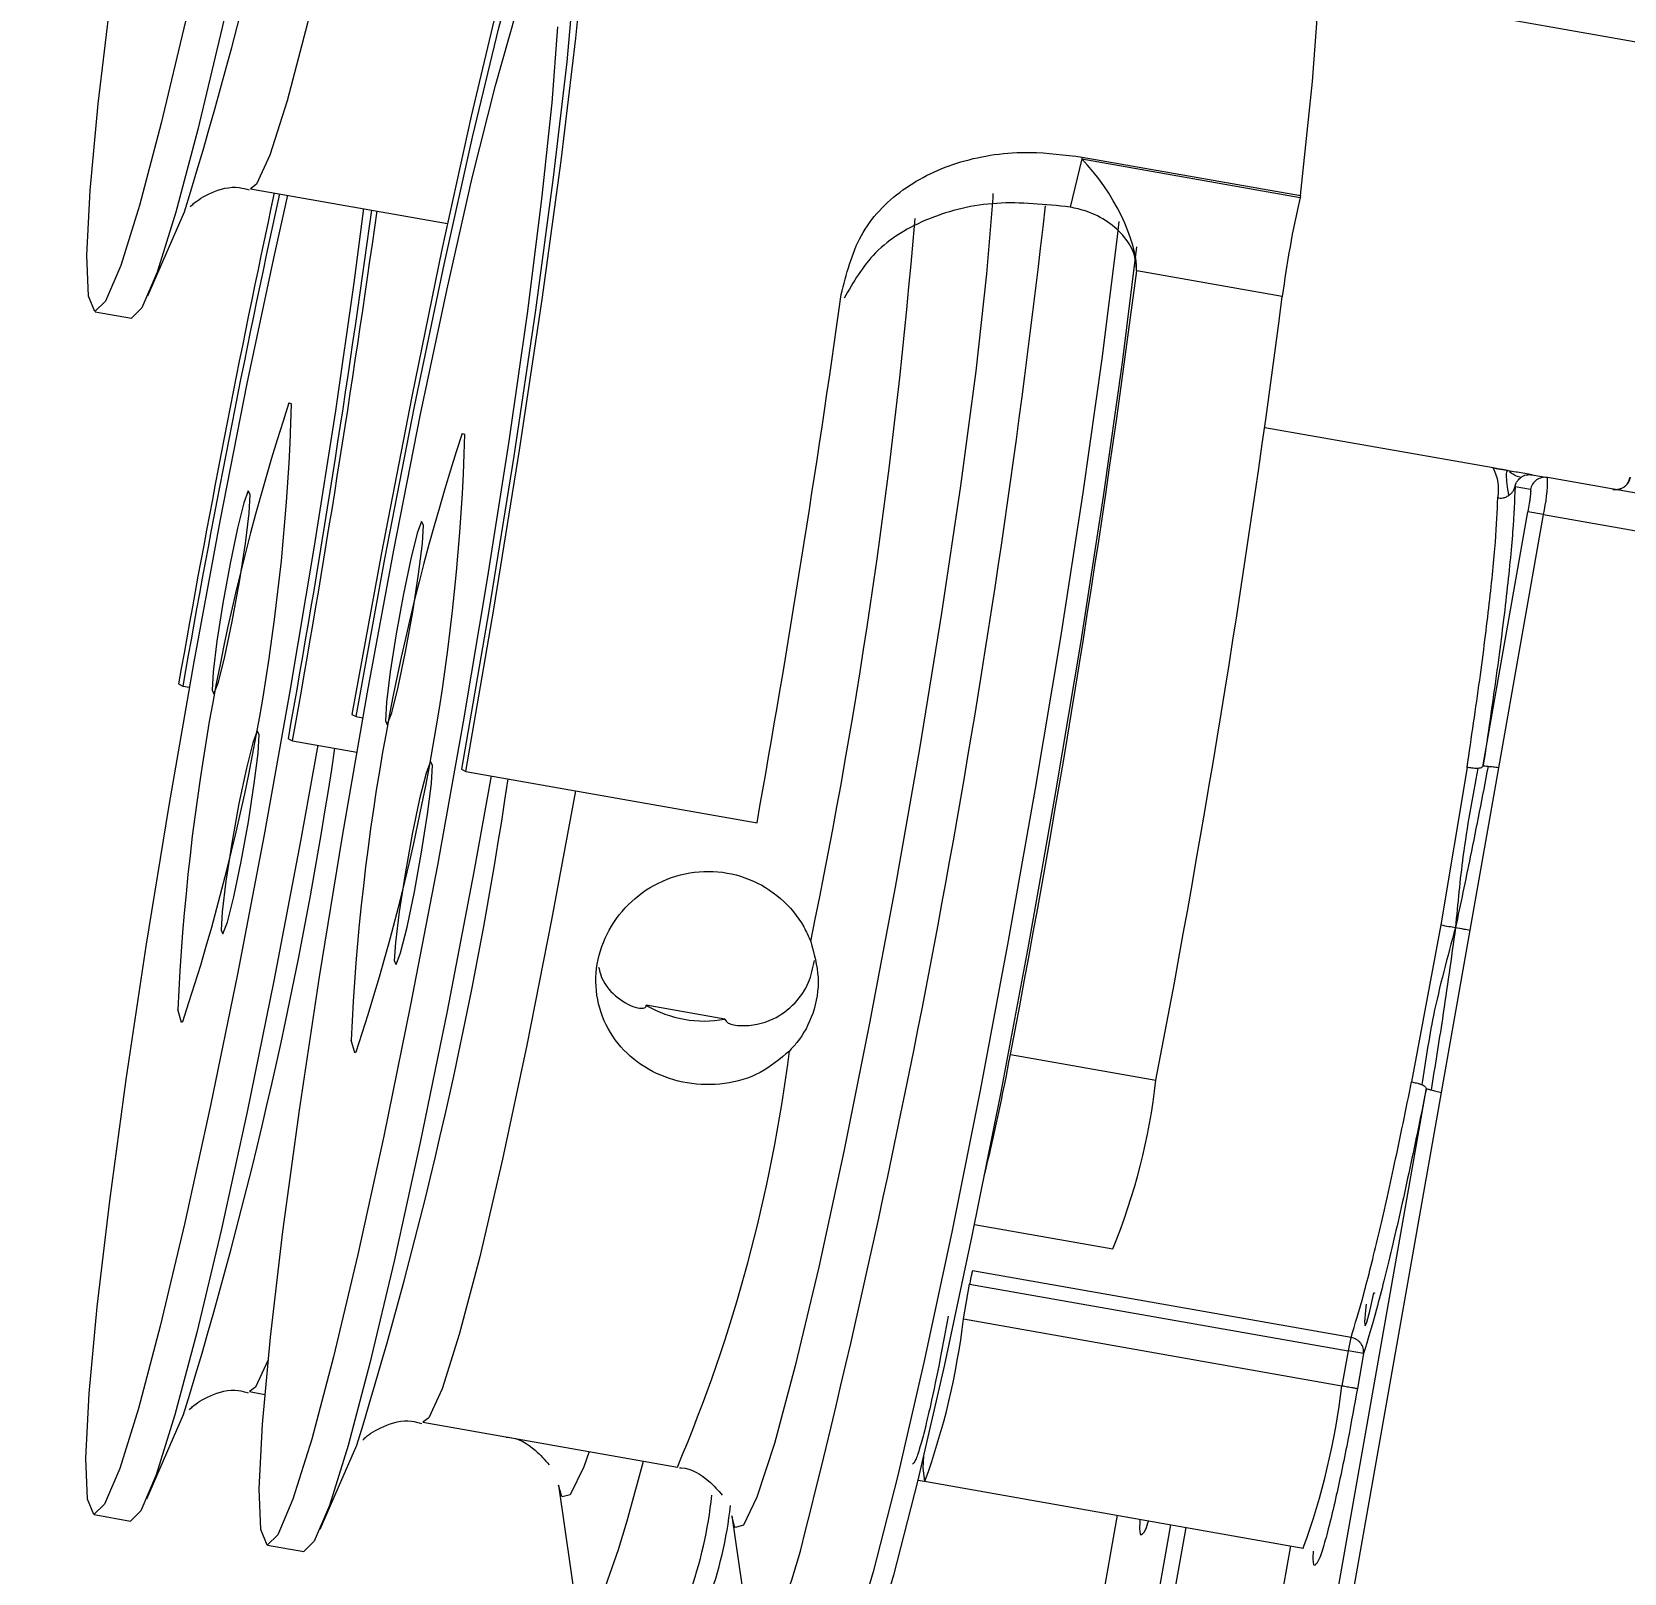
# Model space of a CAD drawing. Header units: millimetres. Extents: x 0 to 1189, y 0 to 841.
# Drawn here: x 625.228 to 629.529, y 590.037 to 594.199 of the extents above; entities that cross this region are included whole.
import ezdxf

# ---------------------------------------------------------------- set-up
doc = ezdxf.new("R2010")
doc.units = ezdxf.units.MM
doc.layers.get('0').update_dxf_attribs({"lineweight": 18})
doc.layers.add('尺寸线层', color=3, linetype='Continuous', lineweight=18)
doc.dimstyles.new('ISO-25', dxfattribs={"dimtxt": 2.5, "dimasz": 2.5, "dimexe": 1.25, "dimexo": 0.625, "dimtad": 1, "dimtxsty": 'Standard', "dimcen": 2.5, "dimdle": 5, "dimadec": 0, "dimazin": 0, "dimtfac": 1, "dimtmove": 0, "dimatfit": 3, "dimfxl": 1, "dimarcsym": 0})

# ---------------------------------------------------------------- blocks, each defined once
blk = doc.blocks.new('*X16')
at = {"layer": '尺寸线层', "linetype": 'Continuous'}
for points in [[(668.6687, 617.1299), (668.6299, 612.9938), (667.2905, 613.2299)], [(655.1602, 540.5189), (656.5383, 544.4188), (655.199, 544.6549)]]:
    blk.add_hatch(color=0, dxfattribs=at).paths.add_polyline_path(points, flags=0)
at = {"layer": '尺寸线层', "color": 0, "linetype": 'Continuous'}
for p, q in [((666.5541, 617.5027), (670.6383, 616.7826)), ((668.6687, 617.1299), (655.1602, 540.5189)), ((625.2283, 545.7966), (657.1298, 540.1716))]:
    blk.add_line(p, q, dxfattribs=at)
at = {"layer": '尺寸线层', "color": 0, "insert": (658.4206, 579.4404), "char_height": 3.5, "width": 28.938547, "attachment_point": 5, "rotation": 80.0001}
blk.add_mtext('388,96', dxfattribs=at)

msp = doc.modelspace()

# ---------------------------------------------------------------- linework, layer by layer
at = {"color": 7, "linetype": 'Continuous', "lineweight": 15}
for p, q in [((628.9989, 594.2711), (630.5717, 593.9938)), ((628.064, 593.8563), (628.0324, 593.7261)), ((628.0652, 593.8613), (628.064, 593.8563)), ((628.064, 593.8563), (628.6537, 593.7523)), ((628.0652, 593.8613), (628.655, 593.7573)), ((625.8189, 593.7758), (626.3508, 593.682)), ((628.655, 593.7573), (628.6537, 593.7523)), ((625.5416, 593.4865), (625.6409, 593.7137)), ((628.2125, 593.5542), (628.2119, 593.5543)), ((628.6056, 593.4849), (628.2125, 593.5542)), ((625.3993, 593.4436), (625.4976, 593.4263)), ((629.175, 593.0216), (628.5585, 593.1303)), ((629.1835, 593.0201), (629.185, 593.0198)), ((629.185, 593.0198), (629.2268, 593.0125)), ((629.214, 593.0146), (629.2056, 593.016)), ((629.2224, 593.0095), (629.2237, 593.0087)), ((629.2603, 593.0066), (629.2401, 593.0105)), ((629.2759, 592.9632), (629.2341, 592.9706)), ((629.2804, 593.003), (629.2603, 593.0066)), ((629.2804, 593.003), (629.3222, 592.9956)), ((629.6367, 592.9402), (629.3222, 592.9956)), ((629.1485, 592.2194), (629.2691, 592.9034)), ((629.1902, 592.2121), (629.3108, 592.8961)), ((625.6247, 592.4382), (625.6361, 592.4325)), ((625.6361, 592.4325), (625.6541, 592.4293)), ((626.0927, 592.3557), (626.1041, 592.35)), ((626.1041, 592.35), (626.1222, 592.3468)), ((625.9211, 592.2902), (625.9325, 592.2845)), ((625.9325, 592.2845), (626.1058, 592.2539)), ((626.3891, 592.2077), (626.4005, 592.202)), ((626.4005, 592.202), (627.1869, 592.0633)), ((629.1045, 592.213), (629.0342, 591.7873)), ((629.1129, 591.7734), (629.1902, 592.2121)), ((629.0342, 591.7873), (628.9546, 591.3632)), ((629.0355, 591.3348), (629.1129, 591.7734)), ((627.0996, 591.5329), (626.8878, 591.5703)), ((627.8712, 591.4373), (628.2644, 591.3679)), ((628.512, 588.6097), (628.9938, 591.3421)), ((628.5537, 588.6023), (629.0355, 591.3348)), ((627.7739, 590.9784), (628.1478, 590.9125)), ((627.7445, 590.7232), (627.7611, 590.8175)), ((627.7611, 590.8175), (628.7834, 590.6372)), ((628.7912, 590.6731), (627.7689, 590.8534)), ((627.7445, 590.7232), (628.7667, 590.5429)), ((628.7834, 590.6372), (628.7667, 590.5429)), ((628.8251, 590.6298), (628.7834, 590.6372)), ((628.8251, 590.6298), (628.8085, 590.5356)), ((625.8161, 590.527), (625.858, 590.5196)), ((625.5389, 590.2376), (625.6382, 590.4648)), ((626.2842, 590.4444), (626.9719, 590.3232)), ((626.0069, 590.1551), (626.1062, 590.3822)), ((626.651, 590.2743), (626.6986, 589.94)), ((627.621, 590.288), (627.6392, 590.2848)), ((627.6392, 590.2848), (628.6615, 590.1045)), ((625.3966, 590.1948), (625.4949, 590.1774)), ((627.119, 590.1918), (627.1667, 589.8575)), ((628.1596, 590.193), (627.8995, 588.7177)), ((628.0439, 588.6922), (628.3041, 590.1676)), ((625.8646, 590.1122), (625.9629, 590.0949)), ((628.6277, 590.1105), (628.3675, 588.6352)), ((628.6615, 590.1045), (628.6624, 590.1046))]:
    msp.add_line(p, q, dxfattribs=at)
at = {"color": 8, "linetype": 'Continuous', "lineweight": 15}
for p, q in [((625.9229, 593.1975), (625.9299, 593.1949)), ((626.3909, 593.1149), (626.3979, 593.1124)), ((629.2188, 593.0116), (629.2224, 593.0095)), ((629.3108, 592.8961), (633.2756, 592.197)), ((628.1597, 590.193), (627.8996, 588.7177)), ((628.0857, 588.6849), (628.3458, 590.1602)), ((628.6278, 590.1105), (628.3676, 588.6351))]:
    msp.add_line(p, q, dxfattribs=at)
at = {"color": 7, "linetype": 'Continuous', "lineweight": 15}
for points in [[(626.0034, 595.5213), (625.9565, 595.2626), (625.8843, 594.8856), (625.8121, 594.5313), (625.742, 594.2111), (625.6763, 593.9353), (625.6172, 593.7128), (625.5665, 593.5507), (625.5258, 593.4543), (625.4976, 593.4263)], [(626.4005, 592.202), (626.4761, 592.6405), (626.5454, 593.0692), (626.6065, 593.4763), (626.6578, 593.8508), (626.6979, 594.1823), (626.7257, 594.462), (626.7404, 594.6821), (626.7417, 594.8366), (626.7295, 594.9214), (626.704, 594.9341), (626.6661, 594.8744), (626.6168, 594.7438), (626.5574, 594.546), (626.4895, 594.2864), (626.4149, 593.972), (626.3358, 593.6115), (626.2542, 593.2145), (626.1725, 592.7921), (626.0927, 592.3557)], [(626.1041, 592.35), (626.1821, 592.7763), (626.2621, 593.1874), (626.3416, 593.571), (626.4182, 593.9153), (626.4896, 594.2099), (626.5536, 594.4458), (626.6083, 594.6159), (626.652, 594.7149), (626.6834, 594.7399), (626.7015, 594.6902), (626.7058, 594.5672), (626.6961, 594.3746), (626.6728, 594.1184), (626.6366, 593.8063), (626.5884, 593.4478), (626.5299, 593.0537), (626.4628, 592.6361), (626.3891, 592.2077)], [(628.655, 593.7573), (628.6873, 594.0654), (628.7051, 594.3087), (628.7081, 594.4797), (628.6959, 594.5734), (628.6814, 594.5911)], [(625.6437, 594.2284), (625.578, 593.9526), (625.5189, 593.7301), (625.4682, 593.568), (625.4276, 593.4716), (625.3983, 593.4439), (625.3813, 593.4858), (625.3772, 593.596), (625.3861, 593.771), (625.4077, 594.005), (625.4413, 594.2907)], [(626.6479, 594.2133), (626.6326, 594.008), (626.6049, 593.7471), (626.5657, 593.439), (626.5162, 593.0936), (626.4581, 592.722), (626.3931, 592.3362), (626.3235, 591.9485), (626.2514, 591.5715), (626.1791, 591.2172), (626.109, 590.897), (626.0434, 590.6212), (625.9842, 590.3987), (625.9335, 590.2366), (625.8929, 590.1402), (625.8636, 590.1125), (625.8467, 590.1544), (625.8426, 590.2646), (625.8514, 590.4395), (625.873, 590.6736), (625.9066, 590.9593), (625.9511, 591.2873), (626.0052, 591.6473), (626.067, 592.0275), (626.1345, 592.4158), (626.2057, 592.7997), (626.2781, 593.1669), (626.3496, 593.5055), (626.4178, 593.8047), (626.4804, 594.0548), (626.5356, 594.2479)], [(626.1238, 593.7221), (626.0976, 593.5215), (626.0482, 593.1761), (625.99, 592.8046), (625.9251, 592.4187), (625.8554, 592.0311), (625.7833, 591.654), (625.7111, 591.2997), (625.641, 590.9795), (625.5753, 590.7037), (625.5162, 590.4812), (625.4655, 590.3191), (625.4248, 590.2227), (625.3956, 590.195), (625.3786, 590.2369), (625.3745, 590.3471), (625.3834, 590.5221), (625.405, 590.7561), (625.4386, 591.0418), (625.4831, 591.3699), (625.5371, 591.7298), (625.5989, 592.11), (625.6665, 592.4983), (625.7376, 592.8822), (625.8101, 593.2494), (625.8816, 593.588), (625.9196, 593.7581)], [(628.212, 593.6184), (628.1728, 593.3067), (628.1216, 592.9447), (628.0612, 592.554), (627.9934, 592.1465), (627.9204, 591.7346), (627.8443, 591.3309), (627.7675, 590.9475), (627.6922, 590.5961), (627.6208, 590.2874), (627.5554, 590.0309), (627.4981, 589.8342), (627.4505, 589.7033), (627.4141, 589.6423), (627.4026, 589.6379)], [(625.8179, 592.9499), (625.8129, 592.9597), (625.8008, 592.9278), (625.7835, 592.8589), (625.7636, 592.7637), (625.7442, 592.6566), (625.7281, 592.5538), (625.7179, 592.4711), (625.7152, 592.421), (625.7202, 592.4112), (625.7323, 592.4432), (625.7496, 592.512), (625.7694, 592.6072), (625.7889, 592.7144), (625.8049, 592.8171), (625.8151, 592.8998), (625.8179, 592.9499)], [(626.2859, 592.8674), (626.2809, 592.8772), (626.2688, 592.8452), (626.2515, 592.7764), (626.2317, 592.6812), (626.2122, 592.574), (626.1962, 592.4713), (626.186, 592.3886), (626.1832, 592.3385), (626.1882, 592.3287), (626.2003, 592.3606), (626.2176, 592.4295), (626.2375, 592.5247), (626.2569, 592.6318), (626.273, 592.7346), (626.2832, 592.8173), (626.2859, 592.8674)], [(625.7393, 591.7728), (625.7443, 591.763), (625.7564, 591.7949), (625.7737, 591.8637), (625.7936, 591.959), (625.813, 592.0661), (625.829, 592.1689), (625.8392, 592.2516), (625.842, 592.3016), (625.837, 592.3115), (625.8249, 592.2795), (625.8076, 592.2107), (625.7877, 592.1155), (625.7683, 592.0083), (625.7523, 591.9055), (625.7421, 591.8229), (625.7393, 591.7728)], [(626.0007, 592.2725), (625.9537, 592.0137), (625.8816, 591.6367), (625.8094, 591.2824), (625.7393, 590.9622), (625.6736, 590.6864), (625.6145, 590.4639), (625.5638, 590.3018), (625.5231, 590.2054), (625.4949, 590.1774)], [(626.2073, 591.6903), (626.2123, 591.6804), (626.2244, 591.7124), (626.2417, 591.7812), (626.2616, 591.8764), (626.281, 591.9836), (626.2971, 592.0863), (626.3073, 592.169), (626.3101, 592.2191), (626.305, 592.2289), (626.293, 592.197), (626.2757, 592.1282), (626.2558, 592.0329), (626.2363, 591.9258), (626.2203, 591.823), (626.2101, 591.7403), (626.2073, 591.6903)], [(626.4687, 592.1899), (626.4218, 591.9312), (626.3497, 591.5542), (626.2774, 591.1998), (626.2073, 590.8796), (626.1416, 590.6039), (626.0825, 590.3814), (626.0318, 590.2193), (625.9912, 590.1228), (625.9629, 590.0949)], [(628.8323, 590.7628), (628.8303, 590.7464), (628.8277, 590.7156), (628.8291, 590.7044), (628.8343, 590.7145), (628.8424, 590.7443), (628.8522, 590.7894), (628.8531, 590.7936)], [(627.6367, 590.3538), (627.6348, 590.3204), (627.6392, 590.2848), (627.6401, 590.2849)], [(626.8359, 590.1783), (626.8694, 590.2995), (626.8799, 590.3394)], [(626.6605, 590.2425), (626.6584, 590.246), (626.651, 590.2743)], [(627.1285, 590.16), (627.1264, 590.1634), (627.119, 590.1918)]]:
    msp.add_lwpolyline(points, dxfattribs=at)
at = {"color": 8, "linetype": 'Continuous', "lineweight": 15}
for points in [[(626.2312, 595.4812), (626.1668, 595.1323), (626.0999, 594.7939), (626.0343, 594.4865), (625.9726, 594.2225), (625.9175, 594.0128), (625.871, 593.8659), (625.8353, 593.788), (625.819, 593.7758)], [(627.8241, 593.763), (627.8235, 593.7513), (627.807, 593.5457), (627.7777, 593.2831), (627.7365, 592.9736), (627.6852, 592.6291), (627.6256, 592.2629), (627.5601, 591.889), (627.4911, 591.5218), (627.4214, 591.1753), (627.3536, 590.863), (627.2903, 590.5968), (627.234, 590.3869), (627.1867, 590.2415), (627.1504, 590.166), (627.1285, 590.16)], [(628.1638, 593.6871), (628.1583, 593.6388), (628.1179, 593.3164), (628.0667, 592.9544), (628.0063, 592.5637), (627.9385, 592.1562), (627.8655, 591.7443), (627.7894, 591.3406), (627.7126, 590.9572), (627.6373, 590.6058), (627.5659, 590.2971), (627.5006, 590.0405), (627.4432, 589.8438), (627.3956, 589.713), (627.3592, 589.6519), (627.3475, 589.6477)], [(626.6965, 592.1498), (626.6322, 591.8009), (626.5652, 591.4625), (626.4996, 591.155), (626.4379, 590.8911), (626.3828, 590.6814), (626.3364, 590.5345), (626.3006, 590.4566), (626.2843, 590.4444)], [(625.6362, 591.5269), (625.6322, 591.5243), (625.6226, 591.5586)], [(626.1043, 591.4444), (626.1002, 591.4417), (626.0907, 591.4761)], [(625.8668, 590.6128), (625.8326, 590.5391), (625.8163, 590.5269)], [(626.7334, 590.3652), (626.7187, 590.324), (626.6824, 590.2485), (626.6605, 590.2425)], [(626.6986, 589.94), (626.7056, 589.9106), (626.7294, 589.9033), (626.7655, 589.9674), (626.8127, 590.1009), (626.8359, 590.1783)], [(627.1667, 589.8575), (627.1736, 589.8281), (627.1975, 589.8207), (627.2336, 589.8849), (627.2807, 590.0184), (627.304, 590.0957)]]:
    msp.add_lwpolyline(points, dxfattribs=at)
at = {"color": 7, "linetype": 'Continuous', "lineweight": 15}
for centre, radius, start, end in [((613.9111, 597.3238), 12.2727, 342.89275, 351.51614), ((662.5412, 585.9422), 37.4837, 167.95458, 170.02015), ((658.9576, 586.5816), 33.8313, 167.74616, 170.04099), ((631.3316, 593.1327), 2.7486, 166.9724, 172.6394), ((591.9128, 598.3857), 34.5502, 349.83845, 352.23585), ((588.2966, 599.0167), 38.2333, 349.85835, 352.03015), ((600.9935, 596.7657), 27.1427, 345.77465, 353.57706), ((593.2234, 598.1083), 35.2842, 349.10172, 352.58414), ((588.9156, 598.8972), 38.8767, 349.87568, 352.00492), ((593.6166, 598.039), 35.2842, 349.10176, 352.5842), ((631.7514, 591.2828), 6.135, 161.8148, 177.4233), ((620.0841, 593.364), 5.8482, 341.6912, 358.34285), ((632.22, 591.2001), 6.1356, 161.81534, 177.42236), ((620.5521, 593.2815), 5.8482, 341.6912, 358.34285), ((629.0756, 592.9648), 0.1144, 347.8205, 29.746), ((629.3153, 592.9563), 0.04, 80.0426, 170.0464), ((628.9076, 592.9925), 0.4146, 346.5558, 0.4355), ((629.5065, 593.0037), 0.04, 260.0376, 350.0712), ((625.2235, 569.8324), 23.4231, 79.95048, 80.05411), ((613.9073, 594.0752), 12.2738, 342.89318, 351.51587), ((614.3776, 593.9921), 12.2715, 342.89238, 351.51668), ((627.0442, 591.8378), 0.3099, 239.7014, 280.2981), ((622.2363, 592.4809), 5.7307, 346.16021, 349.50688), ((626.5639, 591.5607), 1.7114, 337.7414, 353.5322), ((628.8778, 590.9262), 0.1349, 259.3559, 260.4234), ((629.1136, 590.584), 0.3345, 164.5452, 170.8503), ((625.9889, 590.3452), 1.1334, 326.5536, 353.6187)]:
    msp.add_arc(centre, radius, start, end, dxfattribs=at)
at = {"color": 8, "linetype": 'Continuous', "lineweight": 15}
for centre, radius, start, end in [((611.3478, 595.0454), 16.3218, 348.32551, 355.25451), ((623.0962, 591.9697), 4.2108, 336.9821, 352.8669), ((625.7945, 590.9557), 1.9638, 340.0258, 353.2003), ((626.8164, 590.7755), 1.9641, 340.0278, 353.1998), ((625.916, 590.3679), 1.1553, 326.5002, 353.9884)]:
    msp.add_arc(centre, radius, start, end, dxfattribs=at)
at = {"color": 7, "linetype": 'Continuous', "lineweight": 15}
msp.add_ellipse((628.0473, 593.7131), major_axis=(-0.1406, 0.215), ratio=0.398322, start_param=3.661469, end_param=5.158124, dxfattribs=at)
for points, knots in [([(627.4144, 593.4899), (627.4283, 593.5452), (627.4561, 593.6559), (627.5731, 593.7797), (627.7325, 593.8562), (627.9052, 593.8812), (628.0181, 593.8672), (628.0652, 593.8613)], [0, 0, 0, 0, 0.1793585, 0.3588442, 0.5360599, 0.7142158, 0.8412935, 0.8412935, 0.8412935, 0.8412935]), ([(625.6569, 593.7271), (625.6592, 593.7298), (625.6678, 593.7397), (625.7116, 593.7676), (625.7716, 593.785), (625.8066, 593.7749), (625.8156, 593.7723)], [0, 0, 0, 0, 0.0232259, 0.0842068, 0.1505131, 0.1733474, 0.1733474, 0.1733474, 0.1733474]), ([(628.0324, 593.7261), (627.9655, 593.7331), (627.8317, 593.7472), (627.6475, 593.7023), (627.5005, 593.6153), (627.4473, 593.5236), (627.4221, 593.4804)], [0, 0, 0, 0, 0.1820982, 0.3642133, 0.5458538, 0.7076772, 0.7076772, 0.7076772, 0.7076772]), ([(628.2119, 593.5543), (628.211, 593.5679), (628.2088, 593.5991), (628.1826, 593.6458), (628.1367, 593.6875), (628.0834, 593.7146), (628.047, 593.7228), (628.0324, 593.7261)], [0, 0, 0, 0, 0.0473528, 0.1079954, 0.1685342, 0.2291175, 0.2693975, 0.2693975, 0.2693975, 0.2693975]), ([(629.1902, 593.0184), (629.1891, 593.0186), (629.1874, 593.0189), (629.1847, 593.0195), (629.1822, 593.0201), (629.1788, 593.0209), (629.1763, 593.0213), (629.175, 593.0216)], [0, 0, 0, 0, 0.00428398, 0.00608774, 0.0078176, 0.01144123, 0.0156062, 0.0156062, 0.0156062, 0.0156062]), ([(629.214, 593.0146), (629.2064, 593.0157), (629.1933, 593.0176), (629.1804, 593.0204), (629.175, 593.0216)], [0, 0, 0, 0, 0.02307361, 0.03968743, 0.03968743, 0.03968743, 0.03968743]), ([(629.2097, 593.0153), (629.2065, 593.0159), (629.1998, 593.017), (629.1935, 593.018), (629.1903, 593.0184)], [0, 0, 0, 0, 0.00980391, 0.01973873, 0.01973873, 0.01973873, 0.01973873]), ([(629.2174, 592.9473), (629.2143, 592.9687), (629.2087, 593.0069), (629.2124, 593.0122), (629.214, 593.0146)], [0, 0, 0, 0, 0.03827952, 0.06825349, 0.06825349, 0.06825349, 0.06825349]), ([(629.214, 593.0146), (629.2217, 593.0135), (629.2304, 593.0124), (629.2391, 593.0106), (629.2401, 593.0104)], [0, 0, 0, 0, 0.0233434, 0.02640635, 0.02640635, 0.02640635, 0.02640635]), ([(629.2341, 592.9706), (629.2327, 592.9335), (629.2299, 592.8584), (629.212, 592.6813), (629.1854, 592.468), (629.1607, 592.3017), (629.1485, 592.2194)], [0, 0, 0, 0, 0.1868961, 0.3781931, 0.5694893, 0.7563871, 0.7563871, 0.7563871, 0.7563871]), ([(629.2174, 592.9473), (629.22, 592.9493), (629.225, 592.9533), (629.2303, 592.9605), (629.2328, 592.9664), (629.2337, 592.9695), (629.234, 592.9703), (629.2341, 592.9705), (629.2341, 592.9705), (629.2341, 592.9706)], [0, 0, 0, 0, 0.00900184, 0.01767131, 0.02482342, 0.02736809, 0.02836192, 0.02880943, 0.02924072, 0.02924072, 0.02924072, 0.02924072]), ([(629.2341, 592.9706), (629.2341, 592.9706), (629.2341, 592.9708), (629.2343, 592.9717), (629.2348, 592.9744), (629.2366, 592.98), (629.2412, 592.9886), (629.2471, 592.9935), (629.2504, 592.9964)], [0, 0, 0, 0, 0.00059899, 0.00130461, 0.00316013, 0.00919485, 0.01856808, 0.03137898, 0.03137898, 0.03137898, 0.03137898]), ([(629.2504, 592.9964), (629.2527, 592.9978), (629.2571, 593.0005), (629.2647, 593.0029), (629.2726, 593.0039), (629.2778, 593.0033), (629.2804, 593.003)], [0, 0, 0, 0, 0.00786423, 0.01572599, 0.02359186, 0.03146033, 0.03146033, 0.03146033, 0.03146033]), ([(629.4985, 592.9635), (629.5035, 592.9632), (629.5113, 592.9626), (629.5213, 592.9659), (629.5284, 592.9698), (629.5345, 592.9752), (629.5409, 592.9834), (629.543, 592.9908), (629.5444, 592.9956)], [0, 0, 0, 0, 0.014881, 0.0228935, 0.03107717, 0.03925614, 0.04726822, 0.06215179, 0.06215179, 0.06215179, 0.06215179]), ([(629.1045, 592.213), (629.1165, 592.2936), (629.1404, 592.4548), (629.166, 592.6604), (629.1833, 592.8315), (629.1861, 592.9043), (629.1875, 592.9407)], [0, 0, 0, 0, 0.1831864, 0.3663736, 0.54956, 0.7327492, 0.7327492, 0.7327492, 0.7327492]), ([(629.1875, 592.9407), (629.1919, 592.9404), (629.1993, 592.9398), (629.2095, 592.9427), (629.2147, 592.9457), (629.2174, 592.9473)], [0, 0, 0, 0, 0.01334682, 0.0219381, 0.03136716, 0.03136716, 0.03136716, 0.03136716]), ([(629.2759, 592.9632), (629.2762, 592.9623), (629.2767, 592.9609), (629.2762, 592.9534), (629.2755, 592.9456), (629.2743, 592.9362), (629.2723, 592.9223), (629.2704, 592.9109), (629.2691, 592.9034)], [0, 0, 0, 0, 0.01444363, 0.02239283, 0.03016186, 0.03811149, 0.04587624, 0.06032459, 0.06032459, 0.06032459, 0.06032459]), ([(629.1613, 592.2151), (629.1456, 592.1338), (629.1174, 591.9886), (629.0868, 591.844), (629.0733, 591.7804)], [0, 0, 0, 0, 0.2483733, 0.4435219, 0.4435219, 0.4435219, 0.4435219]), ([(629.1334, 592.2102), (629.1188, 592.1315), (629.0929, 591.9912), (629.0793, 591.8447), (629.0733, 591.7804)], [0, 0, 0, 0, 0.2435131, 0.4341982, 0.4341982, 0.4341982, 0.4341982]), ([(629.1334, 592.2102), (629.1308, 592.2102), (629.126, 592.2101), (629.1162, 592.211), (629.1089, 592.2123), (629.1045, 592.213)], [0, 0, 0, 0, 0.00873876, 0.01671395, 0.02908246, 0.02908246, 0.02908246, 0.02908246]), ([(629.1485, 592.2194), (629.1485, 592.2193), (629.1484, 592.219), (629.1483, 592.2183), (629.148, 592.2171), (629.1471, 592.2149), (629.145, 592.2127), (629.1404, 592.2109), (629.1357, 592.2104), (629.1334, 592.2102)], [0, 0, 0, 0, 0.00028864, 0.00058505, 0.00124939, 0.00295402, 0.00773591, 0.01353627, 0.0195568, 0.0195568, 0.0195568, 0.0195568]), ([(629.1613, 592.2151), (629.1583, 592.2153), (629.1531, 592.2157), (629.1495, 592.2163), (629.1484, 592.217), (629.1483, 592.2182), (629.1484, 592.2188), (629.1485, 592.2192), (629.1485, 592.2194)], [0, 0, 0, 0, 0.00629399, 0.01090569, 0.01386835, 0.01478407, 0.01512873, 0.01542444, 0.01542444, 0.01542444, 0.01542444]), ([(629.1902, 592.2121), (629.1876, 592.2124), (629.1824, 592.2129), (629.1747, 592.2138), (629.1675, 592.2145), (629.1634, 592.2149), (629.1613, 592.2151)], [0, 0, 0, 0, 0.00725735, 0.01451094, 0.02176672, 0.02902298, 0.02902298, 0.02902298, 0.02902298]), ([(627.2744, 591.4468), (627.2493, 591.4255), (627.199, 591.383), (627.1001, 591.3542), (626.9979, 591.3553), (626.9019, 591.3874), (626.8229, 591.4462), (626.7689, 591.5267), (626.7464, 591.6209), (626.7583, 591.7183), (626.8027, 591.8076), (626.8744, 591.8792), (626.9664, 591.9247), (627.0683, 591.9375), (627.168, 591.9158), (627.2539, 591.8626), (627.3068, 591.7993), (627.326, 591.756), (627.3319, 591.7427)], [0, 0, 0, 0, 0.099742, 0.199498, 0.298842, 0.396956, 0.494991, 0.594203, 0.694031, 0.792961, 0.890892, 0.989246, 1.088792, 1.188488, 1.286996, 1.384856, 1.4836, 1.527181, 1.527181, 1.527181, 1.527181]), ([(629.0733, 591.7804), (629.0517, 591.7011), (629.013, 591.5591), (628.992, 591.4182), (628.9828, 591.356)], [0, 0, 0, 0, 0.2424767, 0.4343479, 0.4343479, 0.4343479, 0.4343479]), ([(629.0733, 591.7804), (629.0619, 591.6983), (629.0415, 591.5519), (629.0178, 591.4059), (629.0074, 591.3418)], [0, 0, 0, 0, 0.2487957, 0.4435253, 0.4435253, 0.4435253, 0.4435253]), ([(629.0342, 591.7873), (629.0413, 591.786), (629.0543, 591.7837), (629.0674, 591.7814), (629.0733, 591.7804)], [0, 0, 0, 0, 0.02163951, 0.03966789, 0.03966789, 0.03966789, 0.03966789]), ([(629.0733, 591.7804), (629.081, 591.779), (629.0942, 591.7767), (629.1073, 591.7744), (629.1129, 591.7734)], [0, 0, 0, 0, 0.02334078, 0.04018132, 0.04018132, 0.04018132, 0.04018132]), ([(627.3319, 591.7427), (627.3409, 591.7103), (627.3589, 591.6456), (627.3426, 591.5481), (627.3084, 591.4843), (627.2812, 591.4543), (627.2744, 591.4468)], [0, 0, 0, 0, 0.0980268, 0.1958229, 0.2874822, 0.3182778, 0.3182778, 0.3182778, 0.3182778]), ([(627.0996, 591.5329), (627.1019, 591.5291), (627.1077, 591.5194), (627.1569, 591.5119), (627.2238, 591.5242), (627.2876, 591.5695), (627.328, 591.6257), (627.3378, 591.6709), (627.3423, 591.6913)], [0, 0, 0, 0, 0.0309155, 0.0789938, 0.1722625, 0.2409248, 0.2953384, 0.340403, 0.340403, 0.340403, 0.340403]), ([(626.7591, 591.6734), (626.7605, 591.6672), (626.7686, 591.6329), (626.8043, 591.592), (626.8495, 591.5651), (626.8796, 591.5609), (626.8876, 591.5653), (626.8878, 591.5695), (626.8878, 591.5703)], [0, 0, 0, 0, 0.0128415, 0.0720296, 0.1327792, 0.1618739, 0.1831333, 0.187449, 0.187449, 0.187449, 0.187449]), ([(628.7912, 590.6731), (628.8022, 590.7093), (628.8243, 590.7816), (628.8647, 590.9443), (628.9085, 591.1374), (628.9393, 591.2879), (628.9546, 591.3632)], [0, 0, 0, 0, 0.1773507, 0.3546985, 0.5320496, 0.7093996, 0.7093996, 0.7093996, 0.7093996]), ([(628.9938, 591.3421), (628.9781, 591.2652), (628.9464, 591.1097), (628.9009, 590.9095), (628.8591, 590.7412), (628.8363, 590.6667), (628.8251, 590.6298)], [0, 0, 0, 0, 0.1812878, 0.3662801, 0.5512015, 0.7322809, 0.7322809, 0.7322809, 0.7322809]), ([(628.9546, 591.3632), (628.959, 591.3624), (628.9663, 591.3611), (628.9758, 591.3586), (628.9804, 591.3569), (628.9828, 591.356)], [0, 0, 0, 0, 0.01236903, 0.02034337, 0.02908253, 0.02908253, 0.02908253, 0.02908253]), ([(628.9828, 591.356), (628.9849, 591.3549), (628.9891, 591.3529), (628.9928, 591.3496), (628.994, 591.3468), (628.9941, 591.3444), (628.994, 591.3432), (628.9939, 591.3426), (628.9938, 591.3423), (628.9938, 591.3421)], [0, 0, 0, 0, 0.00602196, 0.01182303, 0.0166054, 0.0183123, 0.01897274, 0.0192735, 0.01956157, 0.01956157, 0.01956157, 0.01956157]), ([(628.9938, 591.3421), (628.9938, 591.3423), (628.9939, 591.3427), (628.9941, 591.3434), (628.9946, 591.3444), (628.9958, 591.3447), (628.9994, 591.3441), (629.0045, 591.3426), (629.0074, 591.3418)], [0, 0, 0, 0, 0.00029882, 0.00064033, 0.00155699, 0.00452133, 0.00913507, 0.01543022, 0.01543022, 0.01543022, 0.01543022]), ([(629.0074, 591.3418), (629.0094, 591.3413), (629.0134, 591.3402), (629.0204, 591.3385), (629.0279, 591.3366), (629.033, 591.3354), (629.0355, 591.3348)], [0, 0, 0, 0, 0.007256, 0.01451111, 0.02177031, 0.02901999, 0.02901999, 0.02901999, 0.02901999]), ([(627.7689, 590.8534), (627.7684, 590.8517), (627.7674, 590.8481), (627.7653, 590.8394), (627.7631, 590.8288), (627.7618, 590.8212), (627.7611, 590.8175)], [0, 0, 0, 0, 0.00900085, 0.01839829, 0.02779919, 0.03680511, 0.03680511, 0.03680511, 0.03680511]), ([(628.8251, 590.6298), (628.8252, 590.6347), (628.8255, 590.6444), (628.8193, 590.656), (628.8121, 590.6635), (628.8036, 590.6697), (628.7961, 590.6718), (628.7912, 590.6731)], [0, 0, 0, 0, 0.01513825, 0.03027516, 0.03828232, 0.04596516, 0.06062187, 0.06062187, 0.06062187, 0.06062187]), ([(625.6542, 590.4782), (625.6565, 590.4809), (625.6651, 590.4908), (625.7088, 590.5188), (625.7689, 590.5361), (625.8039, 590.526), (625.8129, 590.5234)], [0, 0, 0, 0, 0.0232233, 0.0842036, 0.150512, 0.173346, 0.173346, 0.173346, 0.173346]), ([(628.7667, 590.5429), (628.7719, 590.542), (628.7823, 590.5402), (628.7959, 590.5378), (628.8057, 590.536), (628.8076, 590.5357), (628.8085, 590.5356)], [0, 0, 0, 0, 0.01059063, 0.02118301, 0.03177427, 0.0423666, 0.0423666, 0.0423666, 0.0423666]), ([(626.1222, 590.3957), (626.1246, 590.3984), (626.1331, 590.4082), (626.1769, 590.4362), (626.237, 590.4536), (626.272, 590.4435), (626.2809, 590.4409)], [0, 0, 0, 0, 0.0232254, 0.0842068, 0.1505169, 0.1733511, 0.1733511, 0.1733511, 0.1733511]), ([(626.5093, 590.4036), (626.511, 590.4036), (626.5402, 590.4035), (626.5889, 590.3721), (626.614, 590.3426), (626.6251, 590.3296)], [0, 0, 0, 0, 0.004806, 0.0811061, 0.1414792, 0.1414792, 0.1414792, 0.1414792]), ([(626.9773, 590.3211), (626.979, 590.3211), (627.0082, 590.3209), (627.057, 590.2896), (627.082, 590.2601), (627.0931, 590.2471)], [0, 0, 0, 0, 0.00481, 0.0811108, 0.1414856, 0.1414856, 0.1414856, 0.1414856]), ([(628.2263, 590.1413), (628.2261, 590.1411), (628.2227, 590.1363), (628.2207, 590.1483), (628.2214, 590.1731), (628.2217, 590.1821)], [0, 0, 0, 0, 0.00112239, 0.0286227, 0.04424361, 0.04424361, 0.04424361, 0.04424361]), ([(628.6943, 590.0588), (628.6942, 590.0586), (628.6907, 590.0538), (628.6887, 590.0649), (628.6894, 590.0883), (628.6896, 590.0959)], [0, 0, 0, 0, 0.00108627, 0.0277015, 0.04061267, 0.04061267, 0.04061267, 0.04061267])]:
    msp.add_open_spline(points, degree=3, knots=knots, dxfattribs=at)
at = {"color": 8, "linetype": 'Continuous', "lineweight": 15}
for points, knots in [([(629.2237, 593.0087), (629.2278, 593.006), (629.2378, 592.9995), (629.2458, 592.9976), (629.2504, 592.9964)], [0, 0, 0, 0, 0.01230195, 0.02964266, 0.02964266, 0.02964266, 0.02964266]), ([(627.7027, 590.7305), (627.6958, 590.6924), (627.6801, 590.606), (627.6583, 590.5019), (627.64, 590.4238), (627.6262, 590.3727), (627.6142, 590.3372), (627.6093, 590.3332), (627.6069, 590.3311)], [0, 0, 0, 0, 0.0744981, 0.1687207, 0.2238639, 0.2836706, 0.3470547, 0.4123861, 0.4123861, 0.4123861, 0.4123861]), ([(628.8085, 590.5356), (628.8002, 590.49), (628.7815, 590.3867), (628.7554, 590.2623), (628.7334, 590.1689), (628.717, 590.1079), (628.7028, 590.066), (628.6971, 590.0612), (628.6943, 590.0588)], [0, 0, 0, 0, 0.0894802, 0.202659, 0.2688979, 0.3407394, 0.4168755, 0.4921506, 0.4921506, 0.4921506, 0.4921506]), ([(628.2439, 590.1782), (628.241, 590.1692), (628.2333, 590.1451), (628.229, 590.1428), (628.2263, 590.1413)], [0, 0, 0, 0, 0.01548309, 0.04163074, 0.04163074, 0.04163074, 0.04163074])]:
    msp.add_open_spline(points, degree=3, knots=knots, dxfattribs=at)

# ---------------------------------------------------------------- dimensions: what is measured, and where the dimension line sits
at = {"layer": '尺寸线层'}
dim = msp.add_linear_dim(base=(655.1602, 540.5189), p1=(666.5541, 617.5027), p2=(625.2283, 545.7966), angle=80.0001, dimstyle='ISO-25', override={"dimtxt": 3.5, "dimasz": 4.08, "dimexe": 2, "dimexo": 0, "dimgap": 1.524, "dimlfac": 5, "dimzin": 0, "dimsah": 1, "dimdle": 8.16, "dimadec": 2, "dimtfill": 1, "dimtolj": 1, "dimtzin": 8}, dxfattribs=at)
dim.commit()
dim.dimension.update_dxf_attribs({"geometry": '*X16', "text_midpoint": (658.4206, 579.4404)})

doc.saveas('drawing.dxf')
